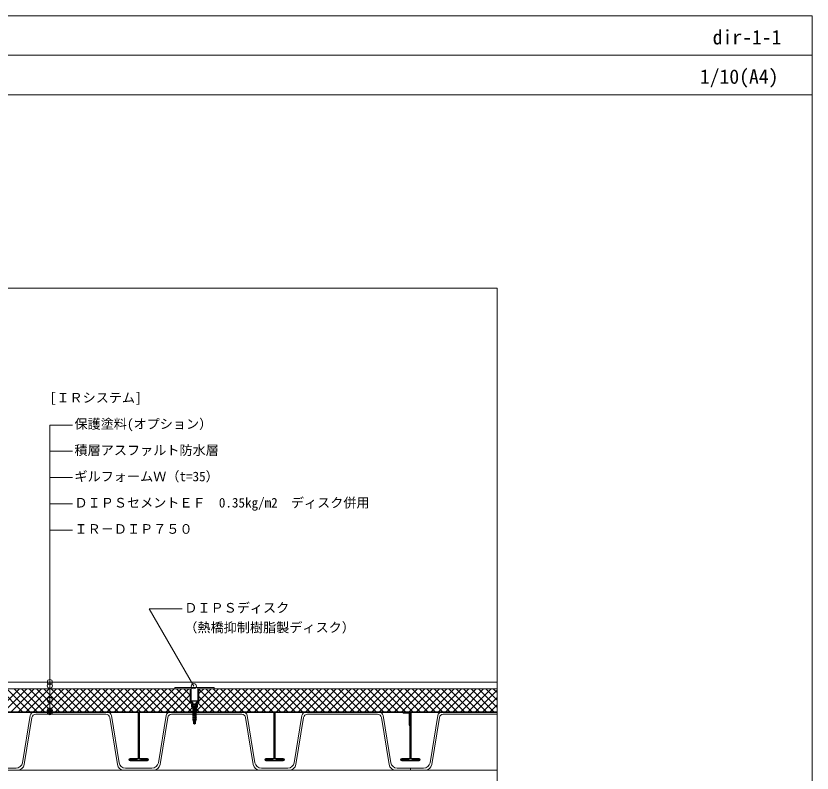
# Model space of a CAD drawing. Units: millimetres, scale not verified. Extents: x -1380 to 1380, y -955 to 955.
# Drawn here: x 167 to 1380, y -199 to 955 of the extents above; entities that cross this region are included whole.
import ezdxf
from ezdxf.enums import TextEntityAlignment as Align

# ---------------------------------------------------------------- set-up
doc = ezdxf.new("R2010")
doc.units = ezdxf.units.MM
doc.header["$LTSCALE"] = 3
for name, color, linetype, lineweight in [('0-0_0', 7, 'Continuous', 9), ('0-1_HATCH', 9, 'Continuous', 18), ('0-3_BOUSUI', 1, 'Continuous', 18), ('0-4_MOJI', 7, 'Continuous', 18), ('0-7_KANAMONO_SCREW', 4, 'Continuous', 18), ('0-8_dannnetu', 6, 'Continuous', 18), ('0-A_TEKKOTU', 7, 'Continuous', 18), ('0-C_dekki', 3, 'Continuous', 18), ('0-E_ZATU', 6, 'Continuous', 18), ('0-F_WAKU', 7, 'Continuous', 18)]:
    doc.layers.add(name, color=color, linetype=linetype, lineweight=lineweight)
doc.styles.add('ＭＳ ゴシック', font='')
doc.styles.get('ＭＳ ゴシック').set_extended_font_data('MS Gothic')

msp = doc.modelspace()

# ---------------------------------------------------------------- linework, layer by layer
at = {"layer": '0-0_0', "lineweight": 18}
msp.add_line((-1379.997, 894.989), (1380.003, 894.989), dxfattribs=at)
msp.add_lwpolyline([(-899.997, -660.011), (900.003, -660.011), (900.003, 539.989), (-899.997, 539.989)], close=True, dxfattribs=at)
at = {"layer": '0-1_HATCH'}
for p, q in [((137.395, -105.011), (172.395, -70.011)), ((176.925, -105.011), (141.925, -70.011)), ((148.621, -105.011), (183.621, -70.011)), ((188.15, -105.011), (153.15, -70.011)), ((159.846, -105.011), (194.846, -70.011)), ((199.376, -105.011), (164.376, -70.011)), ((171.071, -105.011), (206.071, -70.011)), ((210.601, -105.011), (175.601, -70.011)), ((182.297, -105.011), (217.297, -70.011)), ((221.826, -105.011), (186.826, -70.011)), ((193.522, -105.011), (228.522, -70.011)), ((233.052, -105.011), (198.052, -70.011)), ((204.747, -105.011), (239.747, -70.011)), ((244.277, -105.011), (209.277, -70.011)), ((215.973, -105.011), (250.973, -70.011)), ((255.502, -105.011), (220.502, -70.011)), ((227.198, -105.011), (262.198, -70.011)), ((266.728, -105.011), (231.728, -70.011)), ((238.423, -105.011), (273.423, -70.011)), ((277.953, -105.011), (242.953, -70.011)), ((249.648, -105.011), (284.648, -70.011)), ((289.178, -105.011), (254.178, -70.011)), ((260.874, -105.011), (295.874, -70.011)), ((300.404, -105.011), (265.404, -70.011)), ((272.099, -105.011), (307.099, -70.011)), ((311.629, -105.011), (276.629, -70.011)), ((283.324, -105.011), (318.324, -70.011)), ((322.854, -105.011), (287.854, -70.011)), ((294.55, -105.011), (329.55, -70.011)), ((334.079, -105.011), (299.079, -70.011)), ((305.775, -105.011), (340.775, -70.011)), ((345.305, -105.011), (310.305, -70.011)), ((317, -105.011), (352, -70.011)), ((356.53, -105.011), (321.53, -70.011)), ((328.226, -105.011), (363.226, -70.011)), ((367.755, -105.011), (332.755, -70.011)), ((339.451, -105.011), (374.451, -70.011)), ((378.981, -105.011), (343.981, -70.011)), ((350.676, -105.011), (385.676, -70.011)), ((390.206, -105.011), (355.206, -70.011)), ((361.902, -105.011), (396.902, -70.011)), ((401.431, -105.011), (366.431, -70.011)), ((373.127, -105.011), (408.127, -70.011)), ((412.657, -105.011), (377.657, -70.011)), ((384.352, -105.011), (419.352, -70.011)), ((423.882, -105.011), (388.882, -70.011)), ((395.578, -105.011), (430.578, -70.011)), ((435.107, -105.011), (400.107, -70.011)), ((434.508, -93.186), (411.333, -70.011)), ((432.508, -79.961), (422.558, -70.011)), ((440.479, -105.011), (475.479, -70.011)), ((445.508, -77.531), (453.028, -70.011)), ((445.508, -88.757), (464.254, -70.011)), ((480.009, -105.011), (445.508, -70.51)), ((451.704, -105.011), (486.704, -70.011)), ((491.234, -105.011), (456.234, -70.011)), ((462.93, -105.011), (497.93, -70.011)), ((502.459, -105.011), (467.459, -70.011)), ((474.155, -105.011), (509.155, -70.011)), ((513.685, -105.011), (478.685, -70.011)), ((485.38, -105.011), (520.38, -70.011)), ((524.91, -105.011), (489.91, -70.011)), ((496.606, -105.011), (531.606, -70.011)), ((536.135, -105.011), (501.135, -70.011)), ((507.831, -105.011), (542.831, -70.011)), ((547.361, -105.011), (512.361, -70.011)), ((519.056, -105.011), (554.056, -70.011)), ((558.586, -105.011), (523.586, -70.011)), ((530.281, -105.011), (565.281, -70.011)), ((569.811, -105.011), (534.811, -70.011)), ((541.507, -105.011), (576.507, -70.011)), ((581.037, -105.011), (546.037, -70.011)), ((552.732, -105.011), (587.732, -70.011)), ((592.262, -105.011), (557.262, -70.011)), ((563.957, -105.011), (598.957, -70.011)), ((603.487, -105.011), (568.487, -70.011)), ((575.183, -105.011), (610.183, -70.011)), ((614.712, -105.011), (579.712, -70.011)), ((586.408, -105.011), (621.408, -70.011)), ((625.938, -105.011), (590.938, -70.011)), ((597.633, -105.011), (632.633, -70.011)), ((637.163, -105.011), (602.163, -70.011)), ((608.859, -105.011), (643.859, -70.011)), ((648.388, -105.011), (613.388, -70.011)), ((620.084, -105.011), (655.084, -70.011)), ((659.614, -105.011), (624.614, -70.011)), ((631.309, -105.011), (666.309, -70.011)), ((670.839, -105.011), (635.839, -70.011)), ((642.535, -105.011), (677.535, -70.011)), ((682.064, -105.011), (647.064, -70.011)), ((653.76, -105.011), (688.76, -70.011)), ((693.29, -105.011), (658.29, -70.011)), ((664.985, -105.011), (699.985, -70.011)), ((704.515, -105.011), (669.515, -70.011)), ((676.211, -105.011), (711.211, -70.011)), ((715.74, -105.011), (680.74, -70.011)), ((687.436, -105.011), (722.436, -70.011)), ((726.966, -105.011), (691.966, -70.011)), ((698.661, -105.011), (733.661, -70.011)), ((738.191, -105.011), (703.191, -70.011)), ((709.887, -105.011), (744.887, -70.011)), ((749.416, -105.011), (714.416, -70.011)), ((721.112, -105.011), (756.112, -70.011)), ((760.642, -105.011), (725.642, -70.011)), ((732.337, -105.011), (767.337, -70.011)), ((771.867, -105.011), (736.867, -70.011)), ((743.563, -105.011), (778.563, -70.011)), ((783.092, -105.011), (748.092, -70.011)), ((754.788, -105.011), (789.788, -70.011)), ((794.318, -105.011), (759.318, -70.011)), ((766.013, -105.011), (801.013, -70.011)), ((805.543, -105.011), (770.543, -70.011)), ((777.239, -105.011), (812.239, -70.011)), ((816.768, -105.011), (781.768, -70.011)), ((788.464, -105.011), (823.464, -70.011)), ((827.994, -105.011), (792.994, -70.011)), ((799.689, -105.011), (834.689, -70.011)), ((839.219, -105.011), (804.219, -70.011)), ((810.914, -105.011), (845.914, -70.011)), ((850.444, -105.011), (815.444, -70.011)), ((822.14, -105.011), (857.14, -70.011)), ((861.67, -105.011), (826.67, -70.011)), ((833.365, -105.011), (868.365, -70.011)), ((872.895, -105.011), (837.895, -70.011)), ((844.59, -105.011), (879.59, -70.011)), ((884.12, -105.011), (849.12, -70.011)), ((855.816, -105.011), (890.816, -70.011)), ((895.346, -105.011), (860.346, -70.011)), ((867.041, -105.011), (900.003, -72.049)), ((900.003, -98.443), (871.571, -70.011)), ((900.003, -87.217), (882.796, -70.011)), ((900.003, -75.992), (894.021, -70.011)), ((406.803, -105.011), (432.508, -79.306)), ((468.783, -105.011), (445.508, -81.735)), ((878.266, -105.011), (900.003, -83.275)), ((418.028, -105.011), (432.508, -90.531)), ((457.558, -105.011), (444.533, -91.986)), ((889.492, -105.011), (900.003, -94.5)), ((429.254, -105.011), (435.254, -99.011)), ((440.883, -99.561), (440.333, -99.011)), ((446.333, -105.011), (441.301, -99.979))]:
    msp.add_line(p, q, dxfattribs=at)
at = {"layer": '0-3_BOUSUI'}
msp.add_lwpolyline([(900.003, -60.011), (-385.855, -60.011), (-429.997, -15.869), (-429.997, 150.531), (-445.855, 166.389), (-620.397, 166.389)], dxfattribs=at)
at = {"layer": '0-4_MOJI'}
for p, q in [((218.532, -105.824), (218.532, 331.659)), ((218.532, 331.659), (253.108, 331.659)), ((218.532, 291.659), (253.108, 291.659)), ((218.532, 251.659), (253.108, 251.659)), ((218.532, 211.659), (253.108, 211.659)), ((218.532, 171.659), (253.108, 171.659))]:
    msp.add_line(p, q, dxfattribs=at)
msp.add_lwpolyline([(420.438, 51.591), (370, 51.591), (437.987, -66.165)], dxfattribs=at)
for centre in [(218.532, -60.011), (218.532, -65.543), (437.987, -66.165), (218.532, -87.296), (218.532, -103.36), (218.532, -105.824)]:
    msp.add_circle(centre, 4, dxfattribs=at)
at = {"layer": '0-7_KANAMONO_SCREW'}
for p, q in [((434.008, -88.511), (444.008, -88.511)), ((434.008, -89.011), (434.008, -88.511)), ((434.008, -89.011), (436.428, -91.431)), ((436.158, -93.436), (437.158, -93.977)), ((436.158, -95.186), (437.158, -95.727)), ((436.158, -96.936), (437.158, -97.477)), ((437.008, -92.561), (436.946, -92.33)), ((437.008, -92.561), (437.158, -92.561)), ((437.158, -93.436), (440.858, -92.561)), ((437.158, -93.436), (437.158, -92.561)), ((437.158, -93.977), (437.158, -95.186)), ((437.158, -95.186), (440.858, -94.311)), ((437.158, -95.727), (437.158, -96.936)), ((437.158, -96.936), (440.858, -96.061)), ((437.158, -97.477), (440.858, -96.811)), ((441.858, -92.561), (440.858, -92.561)), ((440.858, -93.311), (440.858, -94.311)), ((441.858, -94.311), (440.858, -94.311)), ((440.858, -95.061), (440.858, -96.061)), ((440.858, -96.811), (441.858, -96.061)), ((441.858, -96.061), (440.858, -96.061)), ((440.858, -96.811), (440.858, -97.811)), ((441.008, -92.561), (441.069, -92.33)), ((444.008, -89.011), (444.008, -88.511)), ((436.158, -98.686), (437.158, -99.227)), ((436.158, -100.436), (437.158, -100.977)), ((436.158, -102.186), (437.158, -102.727)), ((436.158, -103.936), (437.158, -104.477)), ((436.158, -105.686), (437.158, -106.227)), ((436.158, -107.436), (437.158, -107.977)), ((437.158, -97.477), (437.158, -98.686)), ((437.158, -98.686), (440.858, -97.811)), ((437.158, -99.227), (437.158, -100.436)), ((437.158, -100.436), (440.858, -99.561)), ((437.158, -100.977), (437.158, -102.186)), ((437.158, -102.186), (440.858, -101.311)), ((437.158, -102.727), (437.158, -103.936)), ((437.158, -103.936), (440.858, -103.061)), ((437.158, -104.477), (437.158, -105.686)), ((437.158, -105.686), (440.858, -104.811)), ((437.158, -106.227), (437.158, -107.436)), ((437.158, -107.436), (440.858, -106.561)), ((437.158, -107.977), (437.158, -109.186)), ((437.158, -109.186), (441.858, -108.311)), ((437.158, -109.186), (440.858, -108.311)), ((437.158, -109.727), (440.858, -109.061)), ((441.858, -97.811), (440.858, -97.811)), ((440.858, -98.561), (440.858, -99.561)), ((441.858, -99.561), (440.858, -99.561)), ((440.858, -100.311), (440.858, -101.311)), ((441.858, -101.311), (440.858, -101.311)), ((440.858, -102.061), (440.858, -103.061)), ((441.858, -103.061), (440.858, -103.061)), ((440.858, -103.811), (440.858, -104.811)), ((441.858, -104.811), (440.858, -104.811)), ((440.858, -105.561), (440.858, -106.561)), ((441.858, -106.561), (440.858, -106.561)), ((440.858, -107.311), (440.858, -108.311)), ((441.858, -108.311), (440.858, -108.311)), ((440.858, -109.061), (441.858, -108.311)), ((440.858, -109.061), (440.858, -110.061)), ((436.158, -109.186), (437.158, -109.186)), ((436.158, -109.186), (437.158, -109.727)), ((436.158, -110.936), (437.158, -110.936)), ((436.158, -110.936), (437.158, -111.477)), ((436.158, -112.686), (437.158, -112.686)), ((436.158, -114.436), (437.158, -114.436)), ((436.158, -114.436), (437.158, -114.977)), ((436.158, -116.186), (437.158, -116.186)), ((436.158, -116.186), (437.158, -116.727)), ((436.158, -117.936), (437.158, -117.936)), ((436.158, -117.936), (437.158, -118.477)), ((436.776, -119.511), (437.576, -119.943)), ((437.158, -109.727), (437.158, -110.936)), ((437.158, -110.936), (441.858, -110.061)), ((437.158, -110.936), (440.858, -110.061)), ((437.158, -111.477), (440.858, -110.811)), ((437.158, -111.477), (437.158, -112.686)), ((437.158, -112.686), (441.858, -111.811)), ((437.158, -112.686), (440.858, -111.811)), ((437.158, -113.227), (437.158, -114.436)), ((437.158, -114.436), (441.858, -113.561)), ((437.158, -114.436), (440.858, -113.561)), ((437.158, -114.977), (440.858, -114.311)), ((437.158, -114.977), (437.158, -116.186)), ((437.158, -116.186), (441.858, -115.311)), ((437.158, -116.186), (440.858, -115.311)), ((437.158, -116.727), (440.858, -116.061)), ((437.158, -116.727), (437.158, -117.936)), ((437.158, -117.936), (441.858, -117.061)), ((437.158, -117.936), (440.858, -117.061)), ((437.158, -118.477), (440.858, -117.811)), ((437.158, -118.477), (437.576, -119.511)), ((437.258, -119.943), (437.258, -122.885)), ((437.258, -119.943), (440.758, -119.943)), ((437.576, -119.511), (441.336, -118.811)), ((437.576, -119.943), (440.536, -119.411)), ((440.858, -117.811), (440.536, -118.811)), ((440.536, -119.411), (440.536, -119.943)), ((441.858, -110.061), (440.858, -110.061)), ((440.858, -110.811), (441.858, -110.061)), ((440.858, -110.811), (440.858, -111.811)), ((441.858, -111.811), (440.858, -111.811)), ((440.858, -112.561), (441.858, -111.811)), ((441.858, -113.561), (440.858, -113.561)), ((440.858, -114.311), (441.858, -113.561)), ((440.858, -114.311), (440.858, -115.311)), ((441.858, -115.311), (440.858, -115.311)), ((440.858, -116.061), (441.858, -115.311)), ((440.858, -116.061), (440.858, -117.061)), ((441.858, -117.061), (440.858, -117.061)), ((440.858, -117.811), (441.858, -117.061)), ((439.008, -124.111), (437.258, -122.885)), ((439.008, -124.111), (438.266, -122.107)), ((439.008, -124.111), (440.758, -122.885))]:
    msp.add_line(p, q, dxfattribs=at)
for points in [[(434.008, -89.011), (444.008, -89.011), (441.588, -91.431)], [(436.158, -93.436), (437.158, -93.436), (441.858, -92.561)], [(436.158, -95.186), (437.158, -95.186), (441.858, -94.311)], [(436.158, -96.936), (437.158, -96.936), (441.858, -96.061)], [(437.158, -93.977), (440.858, -93.311), (441.858, -92.561)], [(437.158, -95.727), (440.858, -95.061), (441.858, -94.311)], [(436.158, -98.686), (437.158, -98.686), (441.858, -97.811)], [(436.158, -100.436), (437.158, -100.436), (441.858, -99.561)], [(436.158, -102.186), (437.158, -102.186), (441.858, -101.311)], [(436.158, -103.936), (437.158, -103.936), (441.858, -103.061)], [(436.158, -105.686), (437.158, -105.686), (441.858, -104.811)], [(436.158, -107.436), (437.158, -107.436), (441.858, -106.561)], [(437.158, -99.227), (440.858, -98.561), (441.858, -97.811)], [(437.158, -100.977), (440.858, -100.311), (441.858, -99.561)], [(437.158, -102.727), (440.858, -102.061), (441.858, -101.311)], [(437.158, -104.477), (440.858, -103.811), (441.858, -103.061)], [(437.158, -106.227), (440.858, -105.561), (441.858, -104.811)], [(437.158, -107.977), (440.858, -107.311), (441.858, -106.561)], [(436.158, -112.686), (437.158, -113.227), (440.858, -112.561), (440.858, -113.561)], [(436.776, -119.511), (437.576, -119.511), (440.536, -118.811)], [(439.008, -124.111), (440.758, -119.943), (440.758, -122.885)], [(440.536, -119.411), (441.336, -118.811), (440.536, -118.811)]]:
    msp.add_lwpolyline(points, dxfattribs=at)
for centre, radius, start, end in [((435.014, -92.845), 2, 14.93142, 45), ((443.002, -92.845), 2, 135, 165.06858), ((443.075, -125.128), 5.679, 114.08593, 147.8643), ((439.008, -124.111), 2.136, 110.30447, 145)]:
    msp.add_arc(centre, radius, start, end, dxfattribs=at)
at = {"layer": '0-8_dannnetu'}
for p, q in [((-147.492, -70.011), (432.508, -70.011)), ((445.508, -70.011), (900.003, -70.011)), ((-294.997, -105.011), (900.003, -105.011))]:
    msp.add_line(p, q, dxfattribs=at)
at = {"layer": '0-A_TEKKOTU'}
msp.add_line((-174.997, -194.011), (900.003, -194.011), dxfattribs=at)
at = {"layer": '0-C_dekki'}
for p, q in [((351.503, -105.011), (149.503, -105.011)), ((149.503, -106.011), (351.503, -106.011)), ((306.431, -106.011), (194.575, -106.011)), ((197.111, -109.011), (303.895, -109.011)), ((353.003, -107.511), (353.003, -175.011)), ((354.003, -107.511), (354.003, -175.011)), ((354.003, -175.011), (354.003, -107.511)), ((355.003, -175.011), (355.003, -107.511)), ((558.503, -105.011), (356.503, -105.011)), ((356.503, -106.011), (558.503, -106.011)), ((513.431, -106.011), (401.575, -106.011)), ((404.111, -109.011), (510.895, -109.011)), ((560.003, -107.511), (560.003, -175.011)), ((561.003, -107.511), (561.003, -175.011)), ((561.003, -175.011), (561.003, -107.511)), ((562.003, -175.011), (562.003, -107.511)), ((765.503, -105.011), (563.503, -105.011)), ((563.503, -106.011), (765.503, -106.011)), ((720.431, -106.011), (608.575, -106.011)), ((611.111, -109.011), (717.895, -109.011)), ((768.003, -107.511), (768.003, -175.011)), ((769.003, -175.011), (769.003, -107.511)), ((900.003, -105.011), (770.503, -105.011)), ((818.111, -109.011), (900.003, -109.011)), ((188.658, -111.012), (176.91, -182.676)), ((179.446, -185.676), (191.194, -114.012)), ((309.811, -114.012), (321.559, -185.676)), ((324.095, -182.676), (312.347, -111.012)), ((395.658, -111.012), (383.91, -182.676)), ((386.446, -185.676), (398.194, -114.012)), ((516.811, -114.012), (528.559, -185.676)), ((531.095, -182.676), (519.347, -111.012)), ((602.658, -111.012), (590.91, -182.676)), ((593.446, -185.676), (605.194, -114.012)), ((723.811, -114.012), (735.559, -185.676)), ((738.095, -182.676), (726.347, -111.012)), ((809.658, -111.012), (797.91, -182.676)), ((800.446, -185.676), (812.194, -114.012)), ((351.503, -176.511), (340.753, -176.511)), ((340.753, -177.511), (351.503, -177.511)), ((367.253, -179.011), (340.753, -179.011)), ((340.753, -180.011), (367.253, -180.011)), ((367.253, -176.511), (356.503, -176.511)), ((356.503, -177.511), (367.253, -177.511)), ((558.503, -176.511), (547.753, -176.511)), ((547.753, -177.511), (558.503, -177.511)), ((574.253, -179.011), (547.753, -179.011)), ((547.753, -180.011), (574.253, -180.011)), ((574.253, -176.511), (563.503, -176.511)), ((563.503, -177.511), (574.253, -177.511)), ((765.503, -176.511), (754.753, -176.511)), ((754.753, -177.511), (765.503, -177.511)), ((781.253, -179.011), (754.753, -179.011)), ((754.753, -180.011), (781.253, -180.011)), ((781.253, -176.511), (770.503, -176.511)), ((770.503, -177.511), (781.253, -177.511)), ((331.42, -194.011), (376.585, -194.011)), ((374.049, -191.011), (333.956, -191.011)), ((538.42, -194.011), (583.585, -194.011)), ((581.049, -191.011), (540.956, -191.011))]:
    msp.add_line(p, q, dxfattribs=at)
for points in [[(764.503, -106.011), (757.003, -106.011), (757.003, -107.011), (764.503, -107.011)], [(766.003, -108.511), (766.003, -125.011), (767.003, -126.743), (767.003, -175.011)], [(767.003, -107.511), (767.003, -125.011), (768.003, -125.011), (768.003, -107.511)], [(768.003, -175.011), (768.003, -126.743), (767.003, -125.011), (767.003, -108.511)], [(770.503, -106.011), (900.003, -106.011), (815.575, -106.011)], [(167.049, -191.011), (147.003, -191.011), (147.003, -194.011), (169.585, -194.011)], [(745.42, -194.011), (768.003, -194.011), (768.003, -191.011), (747.956, -191.011)], [(788.049, -191.011), (768.003, -191.011), (768.003, -194.011), (790.585, -194.011)]]:
    msp.add_lwpolyline(points, dxfattribs=at)
for centre, radius, start, end in [((194.575, -112.011), 6, 90, 170.41705), ((197.111, -115.011), 6, 90, 170.41705), ((303.895, -115.011), 6, 9.58294, 90), ((306.431, -112.011), 6, 9.58294, 90), ((351.503, -107.511), 2.5, 0, 90), ((351.503, -107.511), 1.5, 0, 90), ((356.503, -107.511), 2.5, 90, 180), ((356.503, -107.511), 1.5, 90, 180), ((401.575, -112.011), 6, 90, 170.41705), ((404.111, -115.011), 6, 90, 170.41705), ((510.895, -115.011), 6, 9.58294, 90), ((513.431, -112.011), 6, 9.58294, 90), ((558.503, -107.511), 2.5, 0, 90), ((558.503, -107.511), 1.5, 0, 90), ((563.503, -107.511), 2.5, 90, 180), ((563.503, -107.511), 1.5, 90, 180), ((608.575, -112.011), 6, 90, 170.41705), ((611.111, -115.011), 6, 90, 170.41705), ((717.895, -115.011), 6, 9.58294, 90), ((720.431, -112.011), 6, 9.58294, 90), ((764.503, -108.511), 2.5, 0, 90), ((764.503, -108.511), 1.5, 0, 90), ((765.503, -107.511), 2.5, 0, 90), ((765.503, -107.511), 1.5, 0, 90), ((770.503, -107.511), 2.5, 90, 180), ((770.503, -107.511), 1.5, 90, 180), ((815.575, -112.011), 6, 90, 170.41705), ((818.111, -115.011), 6, 90, 170.41705), ((340.753, -178.261), 1.75, 90, 270), ((340.753, -178.261), 0.75, 90, 270), ((351.503, -175.011), 1.5, 270, 0), ((351.503, -175.011), 2.5, 270, 0), ((356.503, -175.011), 2.5, 180, 270), ((356.503, -175.011), 1.5, 180, 270), ((367.253, -178.261), 1.75, 270, 90), ((367.253, -178.261), 0.75, 270, 90), ((547.753, -178.261), 1.75, 90, 270), ((547.753, -178.261), 0.75, 90, 270), ((558.503, -175.011), 1.5, 270, 0), ((558.503, -175.011), 2.5, 270, 0), ((563.503, -175.011), 2.5, 180, 270), ((563.503, -175.011), 1.5, 180, 270), ((574.253, -178.261), 1.75, 270, 90), ((574.253, -178.261), 0.75, 270, 90), ((754.753, -178.261), 1.75, 90, 270), ((754.753, -178.261), 0.75, 90, 270), ((765.503, -175.011), 2.5, 270, 0), ((765.503, -175.011), 1.5, 270, 0), ((770.503, -175.011), 2.5, 180, 270), ((770.503, -175.011), 1.5, 180, 270), ((781.253, -178.261), 1.75, 270, 90), ((781.253, -178.261), 0.75, 270, 90), ((167.049, -181.011), 10, 270, 350.41705), ((169.585, -184.011), 10, 270, 350.41705), ((331.42, -184.011), 10, 189.58294, 270), ((333.956, -181.011), 10, 189.58294, 270), ((374.049, -181.011), 10, 270, 350.41705), ((376.585, -184.011), 10, 270, 350.41705), ((538.42, -184.011), 10, 189.58294, 270), ((540.956, -181.011), 10, 189.58294, 270), ((581.049, -181.011), 10, 270, 350.41705), ((583.585, -184.011), 10, 270, 350.41705), ((745.42, -184.011), 10, 189.58294, 270), ((747.956, -181.011), 10, 189.58294, 270), ((788.049, -181.011), 10, 270, 350.41705), ((790.585, -184.011), 10, 270, 350.41705)]:
    msp.add_arc(centre, radius, start, end, dxfattribs=at)
at = {"layer": '0-E_ZATU'}
for p, q in [((434.008, -68.011), (444.008, -68.011)), ((436.008, -99.011), (442.008, -99.011))]:
    msp.add_line(p, q, dxfattribs=at)
for points in [[(436.008, -91.011), (434.008, -91.011), (434.008, -68.011), (409.008, -68.011), (409.008, -70.011), (432.508, -70.011), (432.508, -91.011), (434.508, -93.011), (434.508, -97.011), (435.008, -99.011), (436.008, -99.011)], [(442.008, -91.011), (444.008, -91.011), (444.008, -68.011), (469.008, -68.011), (469.008, -70.011), (445.508, -70.011), (445.508, -91.011), (443.508, -93.011), (443.508, -97.011), (443.008, -99.011), (442.008, -99.011)]]:
    msp.add_lwpolyline(points, close=True, dxfattribs=at)
at = {"layer": '0-F_WAKU'}
for points in [[(1380.003, 834.989), (-1379.997, 834.989), (-1379.997, 954.989), (1380.003, 954.989)], [(-1379.997, -955.011), (1380.003, -955.011), (1380.003, 954.989), (-1379.997, 954.989)]]:
    msp.add_lwpolyline(points, close=True, dxfattribs=at)

# ---------------------------------------------------------------- texts
at = {"layer": '0-4_MOJI', "style": 'ＭＳ ゴシック'}
for s, p in [('[ＩＲシステム]', (218.532, 361.659)), ('保護塗料(オプション）', (256.108, 321.659)), ('積層アスファルト防水層', (256.108, 281.659)), ('ギルフォームＷ（t=35）', (256.108, 241.659)), ('ＤＩＰＳセメントＥＦ\u30000.35kg/m2\u3000ディスク併用', (256.108, 201.659)), ('ＩＲ－ＤＩＰ７５０', (256.108, 161.659)), ('ＤＩＰＳディスク', (423.438, 41.591)), ('（熱橋抑制樹脂製ディスク）', (423.438, 11.591))]:
    msp.add_text(s, height=14.66, dxfattribs=at).set_placement(p, align=Align.BOTTOM_LEFT)
at = {"layer": '0-F_WAKU', "style": 'ＭＳ ゴシック'}
for s, p in [('dir-1-1', (1228.556, 904.989)), ('1/10(A4)', (1209.064, 844.989))]:
    msp.add_text(s, height=21.99, dxfattribs=at).set_placement(p, align=Align.BOTTOM_LEFT)

doc.saveas('drawing.dxf')
